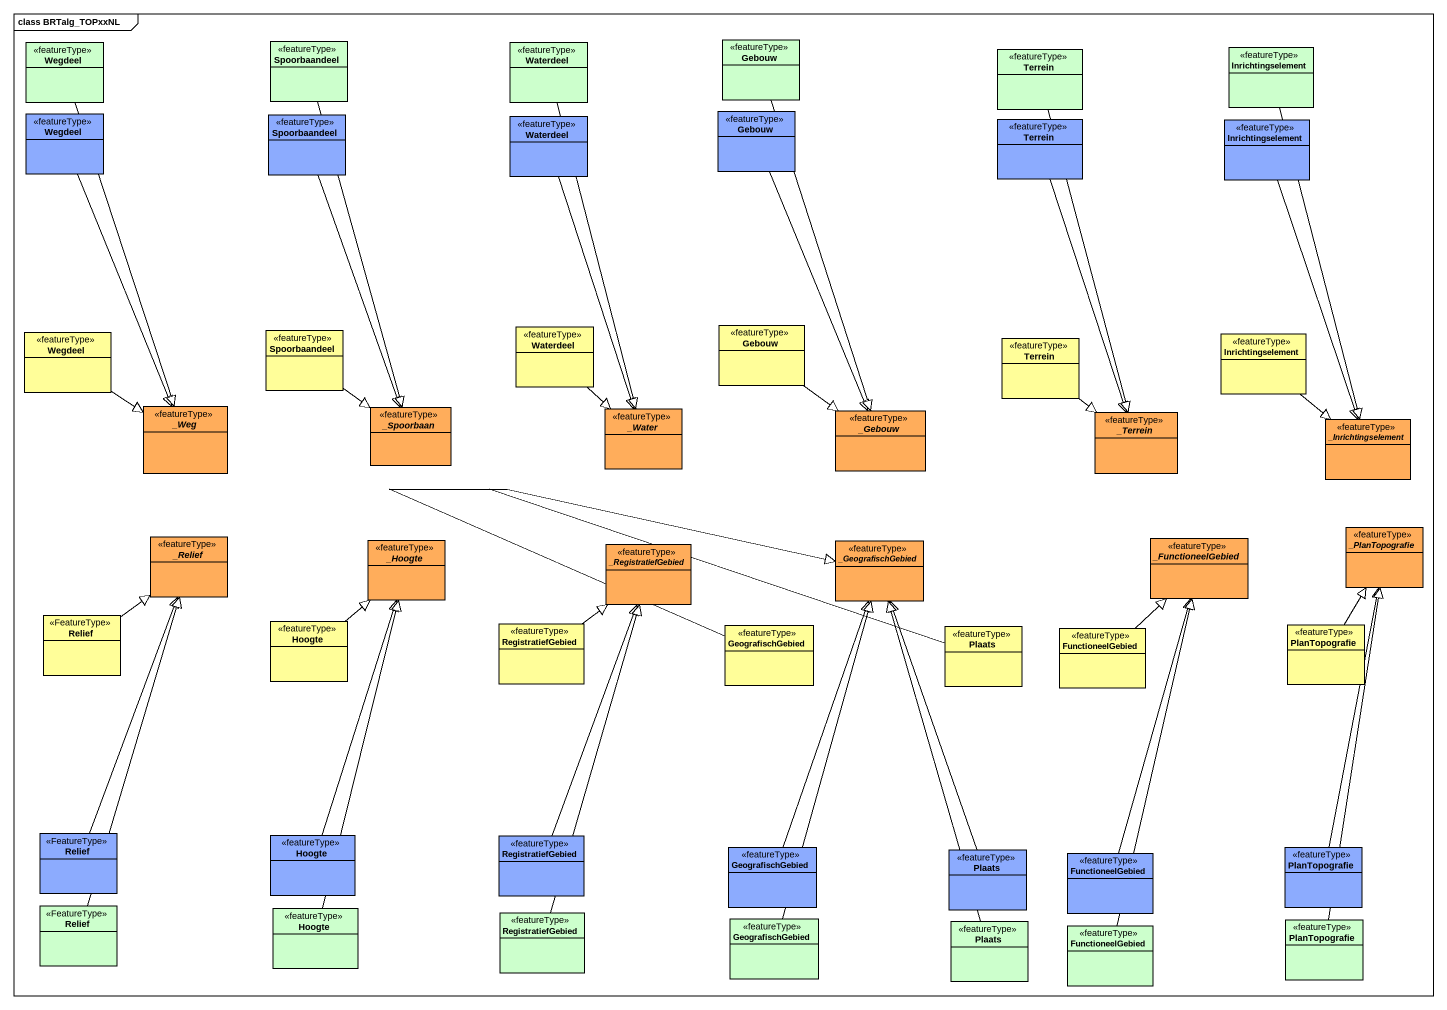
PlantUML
@startuml
mainframe class BRTalg_TOPxxNL
hide circle
hide empty members
class Wegdeel <<featureType>> #CCFFCC
class Spoorbaandeel <<featureType>> #CCFFCC
class Waterdeel <<featureType>> #CCFFCC
class Gebouw <<featureType>> #CCFFCC
class Terrein <<featureType>> #CCFFCC
class Inrichtingselement <<featureType>> #CCFFCC
class "Wegdeel" as Wegdeel_2 <<featureType>> #8CABFE
class "Spoorbaandeel" as Spoorbaandeel_2 <<featureType>> #8CABFE
class "Waterdeel" as Waterdeel_2 <<featureType>> #8CABFE
class "Gebouw" as Gebouw_2 <<featureType>> #8CABFE
class "Terrein" as Terrein_2 <<featureType>> #8CABFE
class "Inrichtingselement" as Inrichtingselement_2 <<featureType>> #8CABFE
class "Wegdeel" as Wegdeel_3 <<featureType>> #FFFE99
class "Spoorbaandeel" as Spoorbaandeel_3 <<featureType>> #FFFE99
class "Waterdeel" as Waterdeel_3 <<featureType>> #FFFE99
class "Gebouw" as Gebouw_3 <<featureType>> #FFFE99
class "Terrein" as Terrein_3 <<featureType>> #FFFE99
class "Inrichtingselement" as Inrichtingselement_3 <<featureType>> #FFFE99
abstract class "_Weg" as Weg <<featureType>> #FFAD5B
abstract class "_Spoorbaan" as Spoorbaan <<featureType>> #FFAD5B
abstract class "_Water" as Water <<featureType>> #FFAD5B
abstract class "_Gebouw" as Gebouw_4 <<featureType>> #FFAD5B
abstract class "_Terrein" as Terrein_4 <<featureType>> #FFAD5B
abstract class "_Inrichtingselement" as Inrichtingselement_4 <<featureType>> #FFAD5B
abstract class "_Relief" as Relief <<featureType>> #FFAD5B
abstract class "_Hoogte" as Hoogte <<featureType>> #FFAD5B
abstract class "_RegistratiefGebied" as RegistratiefGebied <<featureType>> #FFAD5B
abstract class "_GeografischGebied" as GeografischGebied <<featureType>> #FFAD5B
abstract class "_FunctioneelGebied" as FunctioneelGebied <<featureType>> #FFAD5B
abstract class "_PlanTopografie" as PlanTopografie <<featureType>> #FFAD5B
class "Relief" as Relief_2 <<FeatureType>> #FFFE99
class "Hoogte" as Hoogte_2 <<featureType>> #FFFE99
class "RegistratiefGebied" as RegistratiefGebied_2 <<featureType>> #FFFE99
class "GeografischGebied" as GeografischGebied_2 <<featureType>> #FFFE99
class Plaats <<featureType>> #FFFE99
class "FunctioneelGebied" as FunctioneelGebied_2 <<featureType>> #FFFE99
class "PlanTopografie" as PlanTopografie_2 <<featureType>> #FFFE99
class "Relief" as Relief_3 <<FeatureType>> #8CABFE
class "Hoogte" as Hoogte_3 <<featureType>> #8CABFE
class "RegistratiefGebied" as RegistratiefGebied_3 <<featureType>> #8CABFE
class "GeografischGebied" as GeografischGebied_3 <<featureType>> #8CABFE
class "Plaats" as Plaats_2 <<featureType>> #8CABFE
class "FunctioneelGebied" as FunctioneelGebied_3 <<featureType>> #8CABFE
class "PlanTopografie" as PlanTopografie_3 <<featureType>> #8CABFE
class "Relief" as Relief_4 <<FeatureType>> #CCFFCC
class "Hoogte" as Hoogte_4 <<featureType>> #CCFFCC
class "RegistratiefGebied" as RegistratiefGebied_4 <<featureType>> #CCFFCC
class "GeografischGebied" as GeografischGebied_4 <<featureType>> #CCFFCC
class "Plaats" as Plaats_3 <<featureType>> #CCFFCC
class "FunctioneelGebied" as FunctioneelGebied_4 <<featureType>> #CCFFCC
class "PlanTopografie" as PlanTopografie_4 <<featureType>> #CCFFCC
Wegdeel --|> Weg
Spoorbaandeel --|> Spoorbaan
Waterdeel --|> Water
Gebouw --|> Gebouw_4
Terrein --|> Terrein_4
Inrichtingselement --|> Inrichtingselement_4
Wegdeel_2 --|> Weg
Spoorbaandeel_2 --|> Spoorbaan
Waterdeel_2 --|> Water
Gebouw_2 --|> Gebouw_4
Terrein_2 --|> Terrein_4
Inrichtingselement_2 --|> Inrichtingselement_4
Wegdeel_3 --|> Weg
Spoorbaandeel_3 --|> Spoorbaan
Waterdeel_3 --|> Water
Gebouw_3 --|> Gebouw_4
Terrein_3 --|> Terrein_4
Inrichtingselement_3 --|> Inrichtingselement_4
Relief_2 -up-|> Relief
Hoogte_2 -up-|> Hoogte
RegistratiefGebied_2 -up-|> RegistratiefGebied
GeografischGebied_2 -up-|> GeografischGebied
Plaats -up-|> GeografischGebied
FunctioneelGebied_2 -up-|> FunctioneelGebied
PlanTopografie_2 -up-|> PlanTopografie
Relief_3 -up-|> Relief
Hoogte_3 -up-|> Hoogte
RegistratiefGebied_3 -up-|> RegistratiefGebied
GeografischGebied_3 -up-|> GeografischGebied
Plaats_2 -up-|> GeografischGebied
FunctioneelGebied_3 -up-|> FunctioneelGebied
PlanTopografie_3 -up-|> PlanTopografie
Relief_4 -up-|> Relief
Hoogte_4 -up-|> Hoogte
RegistratiefGebied_4 -up-|> RegistratiefGebied
GeografischGebied_4 -up-|> GeografischGebied
Plaats_3 -up-|> GeografischGebied
FunctioneelGebied_4 -up-|> FunctioneelGebied
PlanTopografie_4 -up-|> PlanTopografie
@enduml
